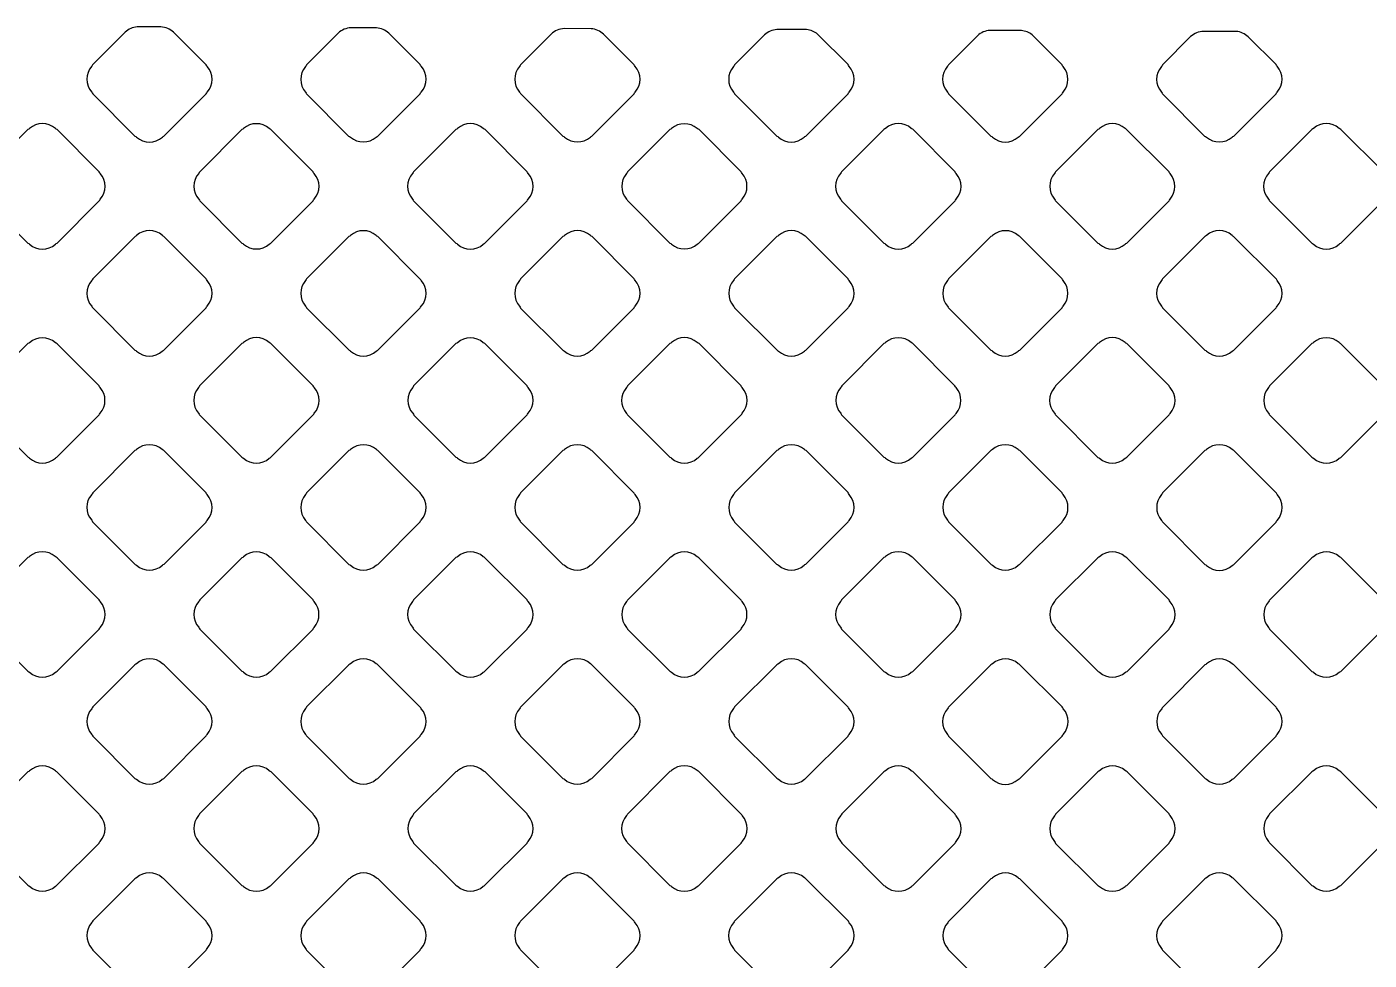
# Model space of a CAD drawing. Header units: millimetres. Extents: x 3440 to 3572, y 2 to 96.
# Drawn here: x 3531.738 to 3533.09, y 55.416 to 56.355 of the extents above; entities that cross this region are included whole.
import ezdxf

# ---------------------------------------------------------------- set-up
doc = ezdxf.new("R2010")
doc.units = ezdxf.units.MM
doc.header["$LTSCALE"] = 23.1
doc.layers.add('gbr-dxf', color=7, linetype='CONTINUOUS')

msp = doc.modelspace()

# ---------------------------------------------------------------- linework, layer by layer
at = {"layer": 'gbr-dxf', "linetype": 'Continuous'}
for points in [[(3531.8035, 56.3155, 0.379249), (3531.8035, 56.2895, -0.10047), (3531.8045, 56.2878), (3531.8471, 56.2452, -0.096332), (3531.8487, 56.2442, 0.379451), (3531.8747, 56.2442, -0.096117), (3531.8763, 56.2452), (3531.9189, 56.2878, -0.095796), (3531.9199, 56.2894, 0.378867), (3531.9199, 56.3153, -0.092052), (3531.9189, 56.3169), (3531.886, 56.3498, 0.178774), (3531.8732, 56.3551, -0.034771), (3531.873, 56.3551), (3531.8494, 56.3552, 0.170445), (3531.8372, 56.3499), (3531.8044, 56.3171, -0.096195)], [(3532.019, 56.2893, -0.096625), (3532.0199, 56.2877), (3532.0623, 56.2453, -0.107961), (3532.0642, 56.2443, 0.37981), (3532.0901, 56.2443, -0.095956), (3532.0918, 56.2453), (3532.1344, 56.2879, -0.096332), (3532.1354, 56.2895, 0.37981), (3532.1354, 56.3155, -0.096625), (3532.1344, 56.3172), (3532.103, 56.3486, -0.041572), (3532.1027, 56.3488, 0.172397), (3532.0904, 56.3542), (3532.0648, 56.3543, 0.181125), (3532.0519, 56.3489), (3532.0199, 56.317, -0.096627), (3532.019, 56.3153, 0.379731)], [(3532.2345, 56.2895, -0.083317), (3532.2354, 56.2881), (3532.2782, 56.2453, -0.096111), (3532.2798, 56.2443, 0.37981), (3532.3058, 56.2443, -0.095956), (3532.3074, 56.2453), (3532.35, 56.2878, -0.096111), (3532.3509, 56.2894, 0.37981), (3532.3509, 56.3154, -0.09253), (3532.35, 56.317), (3532.319, 56.3479), (3532.319, 56.3479, 0.172893), (3532.3067, 56.3533), (3532.2794, 56.3534, 0.181937), (3532.2664, 56.348), (3532.2355, 56.3171, -0.096627), (3532.2345, 56.3154, 0.379731)], [(3532.45, 56.3153, 0.37947), (3532.45, 56.2894, -0.092348), (3532.451, 56.2878), (3532.4937, 56.2451, -0.088202), (3532.4951, 56.2442, 0.37981), (3532.5211, 56.2442, -0.095956), (3532.5228, 56.2452), (3532.5654, 56.2878, -0.096332), (3532.5664, 56.2895, 0.37981), (3532.5664, 56.3154, -0.100902), (3532.5654, 56.3172), (3532.5347, 56.3478, 0.154019), (3532.5236, 56.3524), (3532.4937, 56.3525, 0.174836), (3532.4812, 56.3472), (3532.4812, 56.3472), (3532.451, 56.317, -0.096423)], [(3532.6655, 56.3155, 0.37947), (3532.6655, 56.2895, -0.095956), (3532.6665, 56.2879), (3532.7092, 56.2452, -0.092126), (3532.7108, 56.2442, 0.379308), (3532.7367, 56.2442, -0.09601), (3532.7384, 56.2452), (3532.7809, 56.2877, -0.096227), (3532.7819, 56.2894, 0.379303), (3532.7819, 56.3153, -0.096225), (3532.7809, 56.317), (3532.7507, 56.3472, 0.148992), (3532.7399, 56.3515), (3532.7082, 56.3516, 0.174836), (3532.6957, 56.3463), (3532.6957, 56.3463), (3532.6665, 56.3171, -0.096527)], [(3532.881, 56.2894, -0.096355), (3532.882, 56.2877), (3532.9244, 56.2453, -0.107923), (3532.9263, 56.2443, 0.379465), (3532.9522, 56.2443, -0.095956), (3532.9539, 56.2453), (3532.9965, 56.2879, -0.096332), (3532.9975, 56.2895, 0.37981), (3532.9975, 56.3155, -0.096625), (3532.9965, 56.3172), (3532.9687, 56.345, -0.041572), (3532.9684, 56.3452, 0.172935), (3532.9561, 56.3506), (3532.9234, 56.3507, 0.181238), (3532.9104, 56.3454), (3532.9104, 56.3454), (3532.882, 56.317, -0.096527), (3532.881, 56.3153, 0.378945)], [(3531.6957, 56.1817, -0.10047), (3531.6967, 56.18), (3531.7393, 56.1374, -0.096332), (3531.7409, 56.1364, 0.37981), (3531.7669, 56.1364, -0.096625), (3531.7686, 56.1374), (3531.8112, 56.18, -0.096111), (3531.8122, 56.1817, 0.37981), (3531.8122, 56.2076, -0.096458), (3531.8112, 56.2093), (3531.7686, 56.2519, -0.100499), (3531.7669, 56.2529, 0.379731), (3531.7409, 56.2529, -0.096458), (3531.7392, 56.2519), (3531.6967, 56.2093, -0.096627), (3531.6957, 56.2077, 0.379731)], [(3531.9113, 56.1817, -0.103999), (3531.9124, 56.1799), (3531.9548, 56.1375, -0.099849), (3531.9565, 56.1365, 0.37889), (3531.9824, 56.1365, -0.096117), (3531.9841, 56.1375), (3532.0266, 56.1801, -0.095895), (3532.0276, 56.1817, 0.379201), (3532.0275, 56.2076, -0.092348), (3532.0266, 56.2092), (3531.984, 56.2518, -0.096111), (3531.9824, 56.2528, 0.379731), (3531.9564, 56.2528, -0.096458), (3531.9548, 56.2518), (3531.9123, 56.2093, -0.096627), (3531.9113, 56.2077, 0.3795)], [(3532.1267, 56.1817, -0.108153), (3532.1278, 56.1799), (3532.1702, 56.1375, -0.10399), (3532.172, 56.1364, 0.37981), (3532.1979, 56.1364, -0.095956), (3532.1996, 56.1374), (3532.2422, 56.18, -0.096332), (3532.2432, 56.1817, 0.37981), (3532.2432, 56.2076, -0.104392), (3532.2422, 56.2094), (3532.1998, 56.2518, -0.107961), (3532.1979, 56.2529, 0.379731), (3532.1719, 56.2529, -0.096458), (3532.1703, 56.2519), (3532.1277, 56.2093, -0.096627), (3532.1267, 56.2077, 0.379731)], [(3532.3423, 56.2076, 0.379249), (3532.3423, 56.1817, -0.083328), (3532.3432, 56.1803), (3532.3859, 56.1376, -0.096332), (3532.3875, 56.1366, 0.379451), (3532.4135, 56.1366, -0.096117), (3532.4151, 56.1375), (3532.4577, 56.1801, -0.095895), (3532.4586, 56.1817, 0.379201), (3532.4586, 56.2077, -0.096625), (3532.4576, 56.2093), (3532.4152, 56.2518, -0.100151), (3532.4134, 56.2528, 0.3795), (3532.3875, 56.2528, -0.096475), (3532.3858, 56.2518), (3532.3433, 56.2092, -0.096195)], [(3532.5577, 56.1817, -0.096625), (3532.5587, 56.1801), (3532.6014, 56.1374, -0.092233), (3532.603, 56.1364, 0.379451), (3532.6289, 56.1364, -0.09601), (3532.6306, 56.1374), (3532.6733, 56.18, -0.095796), (3532.6742, 56.1817, 0.378779), (3532.6742, 56.2076, -0.099971), (3532.6732, 56.2093), (3532.6305, 56.2521, -0.088207), (3532.629, 56.253, 0.37947), (3532.603, 56.253, -0.096458), (3532.6014, 56.252), (3532.5587, 56.2093, -0.096627), (3532.5577, 56.2077, 0.379731)], [(3532.7734, 56.2077, 0.379347), (3532.7734, 56.1817, -0.10047), (3532.7744, 56.18), (3532.8169, 56.1375, -0.096332), (3532.8185, 56.1365, 0.379451), (3532.8445, 56.1365, -0.096117), (3532.8461, 56.1375), (3532.8887, 56.18, -0.095895), (3532.8896, 56.1817, 0.378647), (3532.8896, 56.2076, -0.095883), (3532.8887, 56.2092), (3532.8459, 56.252, -0.08311), (3532.8445, 56.2529, 0.378338), (3532.8186, 56.2529, -0.096025), (3532.817, 56.2519), (3532.7743, 56.2093, -0.095895)], [(3532.9888, 56.1817, -0.10437), (3532.9898, 56.1799), (3533.0323, 56.1374, -0.10077), (3533.0341, 56.1364, 0.379465), (3533.06, 56.1364, -0.095956), (3533.0616, 56.1374), (3533.1043, 56.18, -0.096332), (3533.1052, 56.1817, 0.37981), (3533.1052, 56.2076, -0.108153), (3533.1042, 56.2095), (3533.0617, 56.252, -0.096111), (3533.06, 56.253, 0.379731), (3533.0341, 56.253, -0.096458), (3533.0324, 56.252), (3532.9898, 56.2093, -0.096627), (3532.9888, 56.2077, 0.379297)], [(3531.8035, 56.0998, 0.37947), (3531.8035, 56.0739, -0.095956), (3531.8045, 56.0722), (3531.847, 56.0297, -0.092072), (3531.8486, 56.0287, 0.37981), (3531.8746, 56.0287, -0.096625), (3531.8762, 56.0297), (3531.9188, 56.0723, -0.096111), (3531.9198, 56.074, 0.379308), (3531.9198, 56.0999, -0.100402), (3531.9188, 56.1016), (3531.8762, 56.1442, -0.088435), (3531.8747, 56.1452, 0.379), (3531.8488, 56.1452, -0.095968), (3531.8472, 56.1442), (3531.8045, 56.1015, -0.096527)], [(3532.019, 56.074, -0.096475), (3532.02, 56.0723), (3532.0627, 56.0296, -0.092289), (3532.0642, 56.0287, 0.37981), (3532.0902, 56.0287, -0.096625), (3532.0918, 56.0297), (3532.1344, 56.0723, -0.096332), (3532.1354, 56.0739, 0.37981), (3532.1354, 56.0999, -0.083317), (3532.1345, 56.1013), (3532.0916, 56.1442, -0.088202), (3532.0901, 56.1451, 0.379731), (3532.0642, 56.1451, -0.096458), (3532.0625, 56.1441), (3532.02, 56.1016, -0.096627), (3532.019, 56.0999, 0.379731)], [(3532.2345, 56.0739, -0.10047), (3532.2355, 56.0721), (3532.278, 56.0297, -0.096332), (3532.2796, 56.0287, 0.37981), (3532.3056, 56.0287, -0.096625), (3532.3072, 56.0297), (3532.35, 56.0724, -0.096332), (3532.3509, 56.074, 0.37981), (3532.3509, 56.1, -0.096625), (3532.35, 56.1016), (3532.3075, 56.1441, -0.100151), (3532.3058, 56.1451, 0.379731), (3532.2798, 56.1451, -0.096458), (3532.2781, 56.1441), (3532.2355, 56.1015, -0.096627), (3532.2345, 56.0998, 0.379731)], [(3532.4501, 56.074, -0.092348), (3532.451, 56.0724), (3532.4938, 56.0296, -0.088207), (3532.4953, 56.0287, 0.37981), (3532.5213, 56.0287, -0.096625), (3532.5229, 56.0297), (3532.5654, 56.0722, -0.096332), (3532.5664, 56.0738, 0.37981), (3532.5664, 56.0998, -0.104392), (3532.5653, 56.1016), (3532.5228, 56.1442, -0.092233), (3532.5212, 56.1451, 0.379731), (3532.4952, 56.1451, -0.096458), (3532.4936, 56.1442), (3532.451, 56.1016, -0.096627), (3532.4501, 56.1, 0.379731)], [(3532.6656, 56.0739, -0.096259), (3532.6665, 56.0722), (3532.7092, 56.0296, -0.091578), (3532.7107, 56.0287, 0.378747), (3532.7366, 56.0287, -0.09601), (3532.7383, 56.0297), (3532.7809, 56.0723, -0.096227), (3532.7819, 56.074, 0.379422), (3532.7819, 56.0999, -0.100585), (3532.7809, 56.1017), (3532.7383, 56.1442, -0.088202), (3532.7368, 56.1451, 0.379731), (3532.7109, 56.1451, -0.096458), (3532.7092, 56.1442), (3532.6666, 56.1015, -0.096857), (3532.6656, 56.0998, 0.3795)], [(3532.881, 56.0999, 0.379116), (3532.8811, 56.074, -0.096117), (3532.882, 56.0724), (3532.9248, 56.0296, -0.091578), (3532.9263, 56.0287, 0.379201), (3532.9523, 56.0287, -0.096625), (3532.9539, 56.0297), (3532.9965, 56.0723, -0.096111), (3532.9975, 56.0739, 0.379092), (3532.9975, 56.0999, -0.082704), (3532.9967, 56.1012), (3532.9537, 56.1442, -0.087742), (3532.9522, 56.1452, 0.378338), (3532.9263, 56.1452, -0.096025), (3532.9246, 56.1442), (3532.882, 56.1016, -0.095895)], [(3531.6958, 55.9662, -0.096625), (3531.6968, 55.9646), (3531.7394, 55.922, -0.092233), (3531.7409, 55.921, 0.37981), (3531.7669, 55.921, -0.095956), (3531.7685, 55.922), (3531.811, 55.9645, -0.096332), (3531.812, 55.9662, 0.37981), (3531.812, 55.9921, -0.100902), (3531.811, 55.9939), (3531.7687, 56.0362, -0.10442), (3531.7669, 56.0372, 0.379731), (3531.7409, 56.0372, -0.096458), (3531.7392, 56.0363), (3531.6968, 55.9938, -0.096627), (3531.6958, 55.9922, 0.379731)], [(3531.9112, 55.9662, -0.099864), (3531.9122, 55.9645), (3531.9548, 55.9219, -0.096328), (3531.9565, 55.9209, 0.379422), (3531.9824, 55.9209, -0.096625), (3531.9841, 55.9219), (3532.0267, 55.9645, -0.096111), (3532.0277, 55.9662, 0.37981), (3532.0277, 55.9921, -0.096458), (3532.0267, 55.9938), (3531.9841, 56.0364, -0.100519), (3531.9824, 56.0374, 0.379357), (3531.9564, 56.0374, -0.096507), (3531.9548, 56.0364), (3531.9122, 55.9938, -0.096527), (3531.9112, 55.9922, 0.379)], [(3532.1269, 55.9662, -0.104392), (3532.1279, 55.9644), (3532.1703, 55.922, -0.100151), (3532.172, 55.921, 0.37981), (3532.1979, 55.921, -0.095956), (3532.1996, 55.922), (3532.2421, 55.9645, -0.096332), (3532.2431, 55.9662, 0.37981), (3532.2431, 55.9921, -0.092636), (3532.2421, 55.9937), (3532.1995, 56.0363, -0.096627), (3532.1979, 56.0372, 0.379731), (3532.1719, 56.0372, -0.096723), (3532.1703, 56.0363), (3532.1278, 55.9938, -0.096627), (3532.1269, 55.9922, 0.379731)], [(3532.3422, 55.9921, 0.37947), (3532.3422, 55.9661, -0.095956), (3532.3432, 55.9645), (3532.3857, 55.922, -0.107817), (3532.3875, 55.9209, 0.379308), (3532.4135, 55.9209, -0.095866), (3532.4151, 55.9219), (3532.4578, 55.9646, -0.096227), (3532.4587, 55.9662, 0.379422), (3532.4587, 55.9921, -0.100399), (3532.4577, 55.9939), (3532.4152, 56.0364, -0.10442), (3532.4134, 56.0374, 0.379357), (3532.3875, 56.0374, -0.096507), (3532.3858, 56.0364), (3532.3431, 55.9937, -0.096527)], [(3532.5579, 55.9662, -0.091954), (3532.5588, 55.9646), (3532.6015, 55.9219, -0.087638), (3532.603, 55.921, 0.37981), (3532.629, 55.921, -0.096625), (3532.6306, 55.922), (3532.6731, 55.9645, -0.096111), (3532.6741, 55.9661, 0.37981), (3532.6741, 55.9921, -0.104293), (3532.673, 55.9939), (3532.6306, 56.0364, -0.092289), (3532.629, 56.0373, 0.379731), (3532.603, 56.0373, -0.096723), (3532.6014, 56.0363), (3532.5589, 55.9938, -0.096857), (3532.5579, 55.9921, 0.379731)], [(3532.7733, 55.9662, -0.096625), (3532.7742, 55.9645), (3532.8169, 55.9218, -0.092233), (3532.8185, 55.9209, 0.37981), (3532.8445, 55.9209, -0.095956), (3532.8461, 55.9219), (3532.8887, 55.9645, -0.096332), (3532.8897, 55.9661, 0.37981), (3532.8897, 55.9921, -0.100902), (3532.8887, 55.9938), (3532.846, 56.0365, -0.088334), (3532.8445, 56.0374, 0.379731), (3532.8186, 56.0374, -0.096458), (3532.8169, 56.0365), (3532.7742, 55.9938, -0.096627), (3532.7733, 55.9921, 0.379731)], [(3532.9889, 55.9921, 0.37947), (3532.9889, 55.9662, -0.10047), (3532.9899, 55.9645), (3533.0325, 55.9219, -0.096111), (3533.0342, 55.9209, 0.379308), (3533.0601, 55.9209, -0.09601), (3533.0617, 55.9218), (3533.1043, 55.9644, -0.095916), (3533.1053, 55.966, 0.378897), (3533.1053, 55.992, -0.096528), (3533.1043, 55.9936), (3533.0614, 56.0365, -0.08335), (3533.06, 56.0373, 0.378964), (3533.0341, 56.0374, -0.095968), (3533.0325, 56.0364), (3532.9899, 55.9938, -0.096857)], [(3531.8035, 55.8585, -0.092348), (3531.8044, 55.8569), (3531.8473, 55.8141, -0.088207), (3531.8487, 55.8132, 0.37981), (3531.8747, 55.8132, -0.096625), (3531.8764, 55.8142), (3531.9188, 55.8567, -0.096111), (3531.9198, 55.8583, 0.37981), (3531.9198, 55.8843, -0.104293), (3531.9188, 55.8861), (3531.8762, 55.9287, -0.092623), (3531.8746, 55.9296, 0.379731), (3531.8487, 55.9296, -0.096458), (3531.847, 55.9286), (3531.8045, 55.8861, -0.096627), (3531.8035, 55.8845, 0.379731)], [(3532.019, 55.8583, -0.092348), (3532.0199, 55.8568), (3532.0626, 55.8141, -0.088202), (3532.0641, 55.8132, 0.37981), (3532.0901, 55.8132, -0.095956), (3532.0917, 55.8141), (3532.1344, 55.8569, -0.096332), (3532.1354, 55.8585, 0.37981), (3532.1354, 55.8845, -0.087784), (3532.1345, 55.886), (3532.0918, 55.9286, -0.092233), (3532.0903, 55.9296, 0.379731), (3532.0643, 55.9296, -0.096458), (3532.0626, 55.9286), (3532.02, 55.886, -0.096627), (3532.019, 55.8843, 0.379731)], [(3532.2345, 55.8585, -0.096625), (3532.2355, 55.8568), (3532.2782, 55.8141, -0.092233), (3532.2798, 55.8132, 0.37981), (3532.3057, 55.8132, -0.095956), (3532.3074, 55.8141), (3532.35, 55.8567, -0.096332), (3532.3509, 55.8584, 0.37981), (3532.3509, 55.8844, -0.084073), (3532.35, 55.8858), (3532.3071, 55.9287, -0.088334), (3532.3056, 55.9296, 0.379731), (3532.2797, 55.9296, -0.096458), (3532.278, 55.9286), (3532.2355, 55.8861, -0.096627), (3532.2345, 55.8844, 0.379731)], [(3532.4501, 55.8584, -0.103917), (3532.4511, 55.8566), (3532.4934, 55.8142, -0.10046), (3532.4952, 55.8132, 0.37981), (3532.5211, 55.8132, -0.096625), (3532.5228, 55.8142), (3532.5654, 55.8568, -0.096111), (3532.5664, 55.8584, 0.37981), (3532.5664, 55.8844, -0.108195), (3532.5653, 55.8863), (3532.523, 55.9286, -0.096627), (3532.5213, 55.9296, 0.379731), (3532.4953, 55.9296, -0.096723), (3532.4937, 55.9286), (3532.451, 55.886, -0.096857), (3532.4501, 55.8843, 0.379731)], [(3532.6656, 55.8585, -0.092348), (3532.6665, 55.8569), (3532.7093, 55.8141, -0.088202), (3532.7108, 55.8132, 0.37981), (3532.7368, 55.8132, -0.095956), (3532.7384, 55.8142), (3532.7809, 55.8567, -0.096332), (3532.7819, 55.8583, 0.37981), (3532.7819, 55.8843, -0.104392), (3532.7809, 55.8861), (3532.7383, 55.9287, -0.092233), (3532.7367, 55.9296, 0.379731), (3532.7107, 55.9296, -0.096458), (3532.7091, 55.9286), (3532.6666, 55.8861, -0.096627), (3532.6656, 55.8845, 0.379731)], [(3532.8811, 55.8583, -0.092348), (3532.882, 55.8568), (3532.9248, 55.814, -0.088202), (3532.9263, 55.813, 0.37981), (3532.9523, 55.813, -0.095956), (3532.9539, 55.814), (3532.9966, 55.8567, -0.096332), (3532.9976, 55.8584, 0.37981), (3532.9976, 55.8844, -0.088442), (3532.9967, 55.8858), (3532.9539, 55.9286, -0.092898), (3532.9523, 55.9296, 0.379731), (3532.9264, 55.9296, -0.096458), (3532.9247, 55.9286), (3532.882, 55.886, -0.096627), (3532.8811, 55.8843, 0.379731)], [(3531.6957, 55.7766, 0.379249), (3531.6957, 55.7507, -0.108042), (3531.6967, 55.7488), (3531.7391, 55.7064, -0.104264), (3531.7409, 55.7054, 0.37981), (3531.7669, 55.7054, -0.096625), (3531.7686, 55.7064), (3531.8112, 55.749, -0.096111), (3531.8121, 55.7506, 0.379451), (3531.8122, 55.7766, -0.104473), (3531.8111, 55.7784), (3531.7687, 55.8208, -0.10771), (3531.7668, 55.8219, 0.378939), (3531.7409, 55.8219, -0.096614), (3531.7393, 55.8209), (3531.6967, 55.7783, -0.096195)], [(3531.9113, 55.7507, -0.096625), (3531.9123, 55.749), (3531.9549, 55.7065, -0.092233), (3531.9565, 55.7055, 0.37981), (3531.9824, 55.7055, -0.095956), (3531.9841, 55.7065), (3532.0266, 55.749, -0.096332), (3532.0275, 55.7506, 0.37981), (3532.0275, 55.7766, -0.10047), (3532.0265, 55.7783), (3531.9842, 55.8207, -0.10399), (3531.9824, 55.8217, 0.379731), (3531.9564, 55.8217, -0.096458), (3531.9548, 55.8207), (3531.9123, 55.7783, -0.096627), (3531.9113, 55.7767, 0.379731)], [(3532.1267, 55.7507, -0.10047), (3532.1277, 55.749), (3532.1703, 55.7064, -0.096111), (3532.172, 55.7054, 0.37981), (3532.1979, 55.7054, -0.095956), (3532.1996, 55.7064), (3532.2422, 55.749, -0.096332), (3532.2432, 55.7506, 0.37981), (3532.2432, 55.7766, -0.096625), (3532.2422, 55.7783), (3532.1996, 55.8208, -0.100151), (3532.1979, 55.8218, 0.379731), (3532.1719, 55.8218, -0.096458), (3532.1703, 55.8209), (3532.1277, 55.7783, -0.096627), (3532.1267, 55.7767, 0.379731)], [(3532.3423, 55.7506, -0.09253), (3532.3433, 55.749), (3532.3857, 55.7066, -0.104691), (3532.3875, 55.7055, 0.37981), (3532.4135, 55.7055, -0.096625), (3532.4151, 55.7065), (3532.4576, 55.749, -0.096111), (3532.4586, 55.7507, 0.37981), (3532.4586, 55.7766, -0.088014), (3532.4577, 55.7781), (3532.415, 55.8208, -0.092289), (3532.4134, 55.8217, 0.379731), (3532.3875, 55.8217, -0.096723), (3532.3858, 55.8208), (3532.3433, 55.7782, -0.096857), (3532.3423, 55.7766, 0.379731)], [(3532.5577, 55.7507, -0.103999), (3532.5588, 55.7489), (3532.6013, 55.7063, -0.100073), (3532.603, 55.7054, 0.379201), (3532.629, 55.7054, -0.096625), (3532.6306, 55.7063), (3532.6732, 55.749, -0.096111), (3532.6742, 55.7506, 0.379308), (3532.6742, 55.7766, -0.108121), (3532.6732, 55.7784), (3532.6306, 55.821, -0.096527), (3532.629, 55.8219, 0.37947), (3532.603, 55.8219, -0.096458), (3532.6014, 55.8209), (3532.5587, 55.7783, -0.096627), (3532.5577, 55.7766, 0.3795)], [(3532.7734, 55.7507, -0.092348), (3532.7743, 55.7491), (3532.8172, 55.7063, -0.088207), (3532.8186, 55.7054, 0.37981), (3532.8446, 55.7054, -0.096625), (3532.8463, 55.7063), (3532.8887, 55.7488, -0.096332), (3532.8897, 55.7505, 0.37981), (3532.8897, 55.7765, -0.104392), (3532.8887, 55.7783), (3532.8461, 55.8208, -0.092233), (3532.8445, 55.8218, 0.379731), (3532.8186, 55.8218, -0.096458), (3532.8169, 55.8208), (3532.7744, 55.7783, -0.096627), (3532.7734, 55.7766, 0.379731)], [(3532.9889, 55.7505, -0.096458), (3532.9899, 55.7489), (3533.0325, 55.7063, -0.092289), (3533.034, 55.7054, 0.37981), (3533.06, 55.7054, -0.096625), (3533.0616, 55.7063), (3533.1043, 55.749, -0.096111), (3533.1052, 55.7506, 0.37981), (3533.1052, 55.7766, -0.100399), (3533.1042, 55.7783), (3533.0617, 55.8209, -0.088207), (3533.0602, 55.8218, 0.379731), (3533.0342, 55.8218, -0.096723), (3533.0326, 55.8208), (3532.9899, 55.7782, -0.096857), (3532.9889, 55.7765, 0.379731)], [(3531.8035, 55.6429, -0.103999), (3531.8045, 55.6411), (3531.8469, 55.5986, -0.099849), (3531.8486, 55.5977, 0.37889), (3531.8746, 55.5977, -0.096117), (3531.8762, 55.5986), (3531.9189, 55.6413, -0.095895), (3531.9198, 55.6429, 0.379201), (3531.9198, 55.6689, -0.108153), (3531.9188, 55.6708), (3531.8764, 55.7131, -0.096111), (3531.8748, 55.7141, 0.379731), (3531.8488, 55.7141, -0.096458), (3531.8471, 55.7131), (3531.8045, 55.6705, -0.096627), (3531.8035, 55.6688, 0.3795)], [(3532.019, 55.6429, -0.087784), (3532.0199, 55.6415), (3532.0628, 55.5985, -0.083651), (3532.0642, 55.5977, 0.37981), (3532.0902, 55.5977, -0.095956), (3532.0918, 55.5986), (3532.1344, 55.6412, -0.096332), (3532.1354, 55.6429, 0.37981), (3532.1354, 55.6688, -0.092348), (3532.1345, 55.6704), (3532.0918, 55.7131, -0.096111), (3532.0901, 55.7141, 0.379731), (3532.0642, 55.7141, -0.096458), (3532.0625, 55.7131), (3532.02, 55.6706, -0.096627), (3532.019, 55.6689, 0.379731)], [(3532.2345, 55.6428, -0.09253), (3532.2355, 55.6412), (3532.2781, 55.5986, -0.088207), (3532.2796, 55.5977, 0.37981), (3532.3056, 55.5977, -0.096625), (3532.3072, 55.5986), (3532.35, 55.6413, -0.096111), (3532.3509, 55.643, 0.37981), (3532.3509, 55.669, -0.088014), (3532.35, 55.6704), (3532.3073, 55.7131, -0.092289), (3532.3058, 55.7141, 0.379731), (3532.2798, 55.7141, -0.096723), (3532.2781, 55.7131), (3532.2355, 55.6704, -0.096857), (3532.2345, 55.6688, 0.379731)], [(3532.4501, 55.643, -0.10047), (3532.4511, 55.6412), (3532.4936, 55.5987, -0.096111), (3532.4953, 55.5977, 0.37981), (3532.5213, 55.5977, -0.095956), (3532.5229, 55.5987), (3532.5654, 55.6411, -0.096332), (3532.5664, 55.6428, 0.37981), (3532.5664, 55.6688, -0.096723), (3532.5654, 55.6704), (3532.5226, 55.7132, -0.083681), (3532.5212, 55.7141, 0.379731), (3532.4952, 55.7141, -0.096458), (3532.4936, 55.7131), (3532.451, 55.6706, -0.096627), (3532.4501, 55.6689, 0.379731)], [(3532.6655, 55.6688, 0.37947), (3532.6655, 55.6428, -0.099964), (3532.6666, 55.6411), (3532.7091, 55.5985, -0.096332), (3532.7108, 55.5975, 0.379308), (3532.7367, 55.5975, -0.095866), (3532.7384, 55.5985), (3532.7811, 55.6412, -0.095585), (3532.7821, 55.6429, 0.379422), (3532.7821, 55.6688, -0.096723), (3532.7811, 55.6705), (3532.7385, 55.7131, -0.100519), (3532.7368, 55.7141, 0.379357), (3532.7109, 55.7141, -0.096507), (3532.7092, 55.7131), (3532.6665, 55.6704, -0.096527)], [(3532.8812, 55.6428, -0.087784), (3532.8821, 55.6413), (3532.9249, 55.5985, -0.083651), (3532.9263, 55.5977, 0.37981), (3532.9523, 55.5977, -0.095956), (3532.9539, 55.5986), (3532.9965, 55.6412, -0.096111), (3532.9975, 55.6429, 0.37981), (3532.9975, 55.6688, -0.09253), (3532.9965, 55.6704), (3532.954, 55.713, -0.096627), (3532.9523, 55.7139, 0.379731), (3532.9264, 55.7139, -0.096723), (3532.9247, 55.713), (3532.8822, 55.6704, -0.096627), (3532.8812, 55.6688, 0.379731)], [(3531.6958, 55.5352, -0.104392), (3531.6969, 55.5334), (3531.7392, 55.491, -0.100151), (3531.7409, 55.49, 0.37981), (3531.7669, 55.49, -0.095956), (3531.7685, 55.491), (3531.811, 55.5335, -0.096332), (3531.812, 55.5351, 0.37981), (3531.812, 55.5611, -0.092523), (3531.8111, 55.5627), (3531.7685, 55.6052, -0.096857), (3531.7669, 55.6062, 0.379731), (3531.7409, 55.6062, -0.096458), (3531.7392, 55.6052), (3531.6968, 55.5628, -0.096627), (3531.6958, 55.5611, 0.379731)], [(3531.9112, 55.5352, -0.107356), (3531.9122, 55.5333), (3531.9547, 55.4909, -0.104246), (3531.9565, 55.4899, 0.379422), (3531.9824, 55.4899, -0.095956), (3531.9841, 55.4909), (3532.0267, 55.5335, -0.096332), (3532.0277, 55.5351, 0.37981), (3532.0277, 55.5611, -0.104392), (3532.0266, 55.5629), (3531.9842, 55.6053, -0.107961), (3531.9824, 55.6063, 0.379357), (3531.9564, 55.6064, -0.096507), (3531.9548, 55.6054), (3531.9122, 55.5628, -0.096527), (3531.9112, 55.5611, 0.379)], [(3532.1269, 55.5352, -0.096458), (3532.1278, 55.5335), (3532.1704, 55.491, -0.092289), (3532.172, 55.49, 0.37981), (3532.1979, 55.49, -0.096625), (3532.1996, 55.491), (3532.2421, 55.5335, -0.096111), (3532.2431, 55.5351, 0.37981), (3532.2431, 55.5611, -0.100399), (3532.2421, 55.5628), (3532.1997, 55.6052, -0.104691), (3532.1979, 55.6062, 0.379731), (3532.1719, 55.6062, -0.096723), (3532.1703, 55.6052), (3532.1278, 55.5628, -0.096857), (3532.1269, 55.5611, 0.379731)], [(3532.3422, 55.5351, -0.087784), (3532.3431, 55.5336), (3532.3858, 55.4909, -0.100151), (3532.3875, 55.4899, 0.37981), (3532.4135, 55.4899, -0.095956), (3532.4151, 55.4909), (3532.4578, 55.5335, -0.096332), (3532.4587, 55.5351, 0.37981), (3532.4587, 55.5611, -0.092348), (3532.4578, 55.5627), (3532.4151, 55.6054, -0.096111), (3532.4134, 55.6064, 0.379731), (3532.3875, 55.6064, -0.096458), (3532.3858, 55.6054), (3532.3432, 55.5627, -0.096627), (3532.3422, 55.5611, 0.379731)], [(3532.5579, 55.5351, -0.10047), (3532.5589, 55.5334), (3532.6015, 55.4908, -0.096111), (3532.6031, 55.4899, 0.37981), (3532.6291, 55.4899, -0.095956), (3532.6307, 55.4908), (3532.6732, 55.5333, -0.096332), (3532.6742, 55.535, 0.37981), (3532.6742, 55.5609, -0.096723), (3532.6732, 55.5626), (3532.6304, 55.6054, -0.083681), (3532.629, 55.6063, 0.379731), (3532.603, 55.6063, -0.096458), (3532.6014, 55.6053), (3532.5589, 55.5628, -0.096627), (3532.5579, 55.5611, 0.379731)], [(3532.7734, 55.535, -0.103917), (3532.7744, 55.5332), (3532.8168, 55.4909, -0.10046), (3532.8185, 55.4899, 0.37981), (3532.8445, 55.4899, -0.096625), (3532.8461, 55.4908), (3532.8887, 55.5334, -0.096111), (3532.8897, 55.5351, 0.37981), (3532.8897, 55.5611, -0.108195), (3532.8887, 55.5629), (3532.8463, 55.6053, -0.096627), (3532.8447, 55.6063, 0.379731), (3532.8187, 55.6063, -0.096723), (3532.817, 55.6053), (3532.7744, 55.5626, -0.096857), (3532.7734, 55.561, 0.379731)], [(3532.9889, 55.5352, -0.092029), (3532.9898, 55.5336), (3533.0326, 55.4909, -0.087645), (3533.0341, 55.49, 0.37889), (3533.06, 55.49, -0.09601), (3533.0616, 55.4909), (3533.1042, 55.5335, -0.095895), (3533.1051, 55.5351, 0.379201), (3533.1051, 55.5611, -0.104392), (3533.1041, 55.5629), (3533.0616, 55.6053, -0.092233), (3533.06, 55.6063, 0.379731), (3533.0341, 55.6063, -0.096458), (3533.0324, 55.6053), (3532.9899, 55.5628, -0.096857), (3532.9889, 55.5611, 0.3795)], [(3531.8035, 55.4275, -0.10047), (3531.8045, 55.4257), (3531.8471, 55.3831, -0.096111), (3531.8487, 55.3822, 0.37981), (3531.8747, 55.3822, -0.095956), (3531.8763, 55.3831), (3531.9188, 55.4256, -0.096332), (3531.9198, 55.4273, 0.37981), (3531.9198, 55.4532, -0.096723), (3531.9188, 55.4549), (3531.876, 55.4977, -0.083681), (3531.8746, 55.4986, 0.379731), (3531.8487, 55.4986, -0.096458), (3531.847, 55.4976), (3531.8045, 55.4551, -0.096627), (3531.8035, 55.4534, 0.379731)], [(3532.019, 55.4273, -0.095956), (3532.0199, 55.4256), (3532.0623, 55.3833, -0.107817), (3532.0642, 55.3822, 0.37981), (3532.0901, 55.3822, -0.096625), (3532.0918, 55.3832), (3532.1344, 55.4258, -0.096111), (3532.1354, 55.4274, 0.37981), (3532.1354, 55.4534, -0.100399), (3532.1344, 55.4551), (3532.092, 55.4975, -0.104691), (3532.0902, 55.4985, 0.379731), (3532.0643, 55.4985, -0.096723), (3532.0626, 55.4975), (3532.0199, 55.4549, -0.096857), (3532.019, 55.4532, 0.379731)], [(3532.2345, 55.4274, -0.087946), (3532.2354, 55.426), (3532.2784, 55.383, -0.083374), (3532.2798, 55.3821, 0.379422), (3532.3057, 55.3821, -0.096625), (3532.3074, 55.3831), (3532.35, 55.4257, -0.096111), (3532.3509, 55.4273, 0.379451), (3532.3509, 55.4533, -0.092029), (3532.35, 55.4549), (3532.3073, 55.4976, -0.096539), (3532.3056, 55.4986, 0.379249), (3532.2797, 55.4986, -0.096458), (3532.278, 55.4976), (3532.2355, 55.455, -0.096627), (3532.2345, 55.4534, 0.379357)], [(3532.45, 55.4273, -0.092348), (3532.451, 55.4257), (3532.4938, 55.3829, -0.088202), (3532.4953, 55.382, 0.37981), (3532.5212, 55.382, -0.095956), (3532.5229, 55.383), (3532.5656, 55.4257, -0.096332), (3532.5666, 55.4273, 0.37981), (3532.5666, 55.4533, -0.087784), (3532.5657, 55.4548), (3532.5229, 55.4976, -0.092233), (3532.5213, 55.4986, 0.379731), (3532.4953, 55.4986, -0.096458), (3532.4937, 55.4976), (3532.451, 55.4549, -0.096627), (3532.45, 55.4533, 0.379731)], [(3532.6657, 55.4273, -0.100399), (3532.6667, 55.4256), (3532.7092, 55.3831, -0.096627), (3532.7108, 55.3822, 0.37981), (3532.7368, 55.3822, -0.096625), (3532.7384, 55.3831), (3532.7809, 55.4256, -0.096111), (3532.7819, 55.4273, 0.37981), (3532.7819, 55.4532, -0.096458), (3532.7809, 55.4549), (3532.7382, 55.4976, -0.083733), (3532.7368, 55.4985, 0.379731), (3532.7109, 55.4985, -0.096723), (3532.7092, 55.4975), (3532.6667, 55.4549, -0.096857), (3532.6657, 55.4533, 0.379731)], [(3532.881, 55.4532, 0.379249), (3532.8811, 55.4273, -0.099964), (3532.8821, 55.4256), (3532.9245, 55.3831, -0.096332), (3532.9262, 55.3821, 0.37981), (3532.9521, 55.3821, -0.096625), (3532.9538, 55.3831), (3532.9965, 55.4258, -0.096111), (3532.9975, 55.4275, 0.379308), (3532.9975, 55.4534, -0.096507), (3532.9965, 55.4551), (3532.954, 55.4976, -0.10077), (3532.9523, 55.4986, 0.379112), (3532.9264, 55.4986, -0.096259), (3532.9247, 55.4976), (3532.882, 55.4549, -0.096539)]]:
    msp.add_lwpolyline(points, format="xyb", close=True, dxfattribs=at)

doc.saveas('drawing.dxf')
